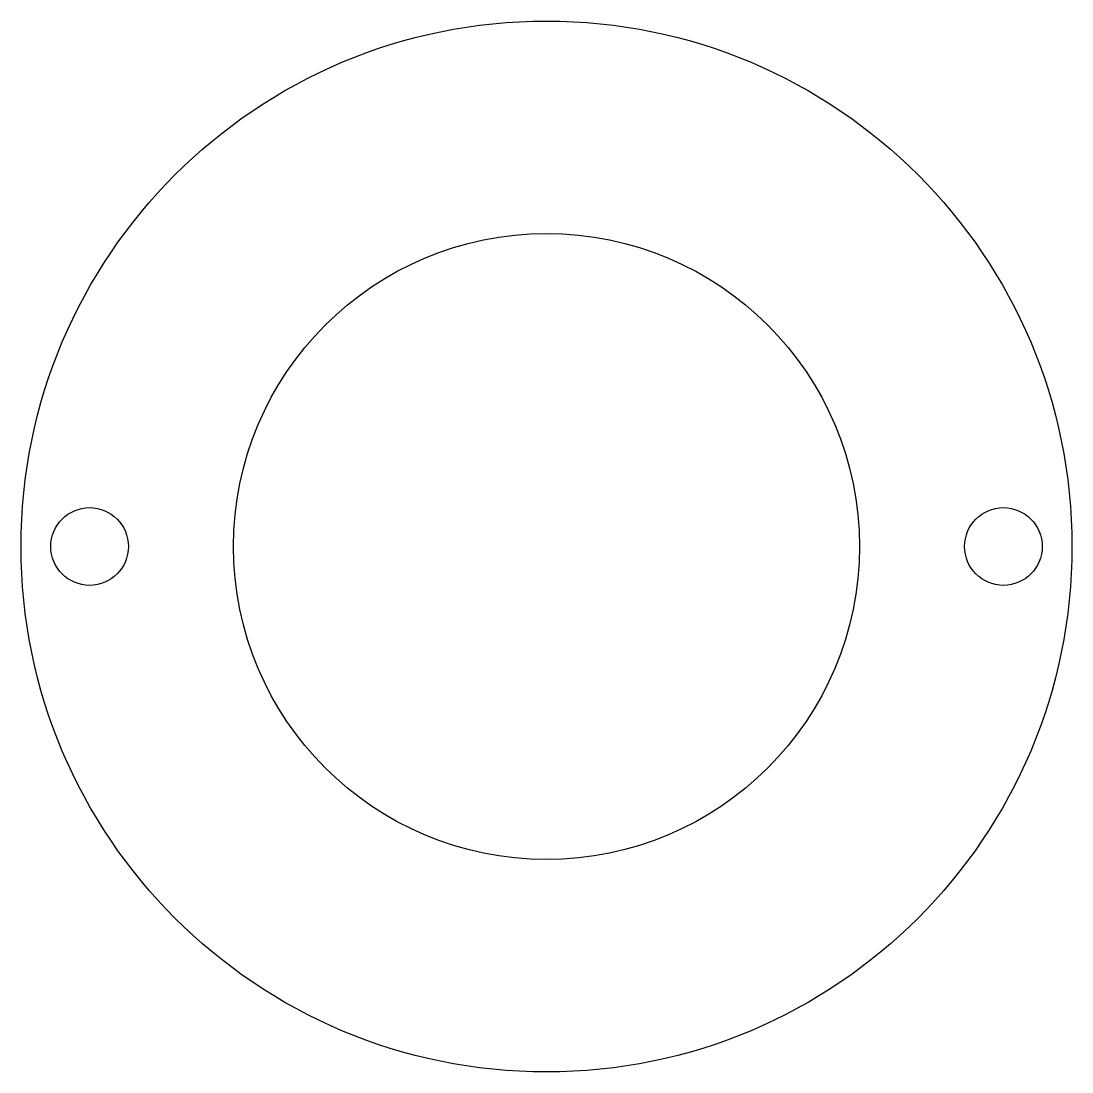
# Model space of a CAD drawing. Header units: millimetres. Extents: x 130 to 176, y 653.2 to 699.2.
import ezdxf

# ---------------------------------------------------------------- set-up
doc = ezdxf.new("R2010")
doc.units = ezdxf.units.MM
doc.layers.add('Projection', color=7, linetype='CONTINUOUS')

msp = doc.modelspace()

# ---------------------------------------------------------------- linework, layer by layer
at = {"layer": 'Projection'}
for centre, radius in [((153, 676.167), 23), ((153, 676.167), 13.7), ((133, 676.167), 1.7), ((173, 676.167), 1.7)]:
    msp.add_circle(centre, radius, dxfattribs=at)

doc.saveas('drawing.dxf')
